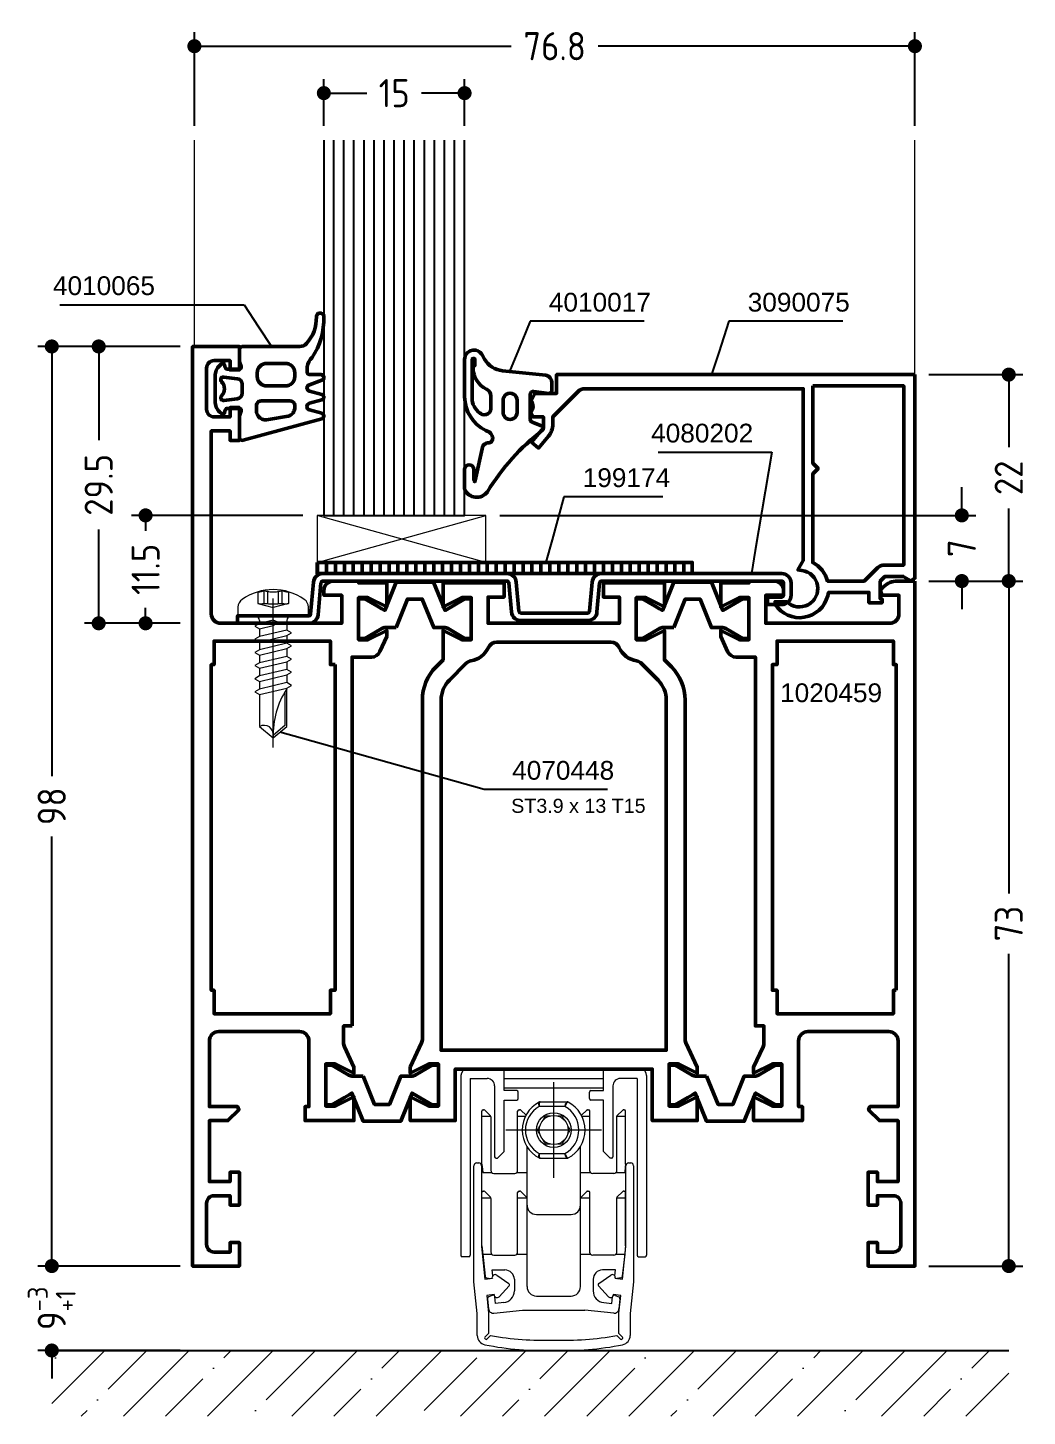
# Model space of a CAD drawing. Header units: millimetres. Extents: x 51 to 158, y 67 to 215.
import ezdxf

# ---------------------------------------------------------------- set-up
doc = ezdxf.new("R2010")
doc.units = ezdxf.units.MM
doc.linetypes.add('CENTER', pattern=[50.8, 31.75, -6.35, 6.35, -6.35])
doc.linetypes.add('HIDDEN', pattern=[9.525, 6.35, -3.175])
for name, color, linetype, lineweight in [('AM_5', 3, 'Continuous', 25), ('AM_C', 50, 'Continuous', 50), ('AM_S', 80, 'Continuous', 50), ('Cent3', 70, 'CENTER', 18), ('CHide4', 10, 'HIDDEN', 13), ('Cont2', 2, 'Continuous', 25), ('Cont3', 70, 'Continuous', 18), ('Cont4', 10, 'Continuous', 13)]:
    doc.layers.add(name, color=color, linetype=linetype, lineweight=lineweight)
doc.styles.add('HBS_DIMTEXTSTYLE', font='isocp.shx')
doc.styles.add('SWISSL', font='swissl.ttf')
doc.dimstyles.new('Konstruktionsschnitt 1-1$0', dxfattribs={"dimscale": 0, "dimtxt": 3, "dimasz": 1.5, "dimexe": 1.5, "dimexo": 1.5, "dimgap": 1.5, "dimtad": 0, "dimdsep": 46, "dimtxsty": 'HBS_DIMTEXTSTYLE', "dimblk": 'PUNKT', "dimcen": 0, "dimclrd": 3, "dimclre": 3, "dimclrt": 2, "dimadec": 1, "dimazin": 2, "dimtfac": 0.7, "dimtofl": 0, "dimtmove": 0, "dimatfit": 3, "dimfxl": 0, "dimtolj": 1, "dimtzin": 0, "dimarcsym": 0})

# ---------------------------------------------------------------- blocks, each defined once
blk = doc.blocks.new('ws4070448')
at = {"layer": 'Cent3', "ltscale": 0.5}
blk.add_lwpolyline([(0, -14.02), (0, 3.79)], dxfattribs=at)
at = {"layer": 'CHide4', "ltscale": 0.3}
for p, q in [((-0.97, 1.33), (-0.97, 2.72)), ((-0.56, 1.33), (-0.56, 2.61)), ((0.56, 1.33), (0.56, 2.61)), ((0.97, 1.33), (0.97, 2.72))]:
    blk.add_line(p, q, dxfattribs=at)
for points in [[(-1.65, 2.56), (-1.65, 1.33)], [(1.65, 2.56), (1.65, 1.33)], [(-1.65, 1.33), (0, 0.89)], [(1.65, 1.33), (0, 0.89)]]:
    blk.add_lwpolyline(points, dxfattribs=at)
for centre, radius, start, end in [((-1.59, 3.84), 1.28, 267.2848, 298.8872), ((0, 5.49), 2.94, 250.6988, 289.3012), ((1.59, 3.84), 1.28, 241.1128, 272.7152), ((-1.31, 2.49), 1.21, 253.6643, 286.3357), ((0, 11.41), 10.13, 264.4948, 275.5052), ((1.31, 2.49), 1.21, 253.6643, 286.3357)]:
    blk.add_arc(centre, radius, start, end, dxfattribs=at)
at = {"layer": 'Cont4'}
blk.add_lwpolyline([(3.32, 1.75, 0.314856), (-3.32, 1.75, 0.244912), (-3.75, 0.93), (-3.75, 0), (3.75, 0), (3.75, 0.93, 0.244912), (3.32, 1.75, 0.138291)], format="xyb", dxfattribs=at)
for points in [[(-1.95, -1.1), (-1.45, -1.39), (0, -1.04), (0.5, -0.67), (0, -0.47), (-1.45, -0.81)], [(-1.95, -2.5), (-1.45, -2.79), (1.45, -2.1), (1.95, -1.81), (1.45, -1.52), (-1.45, -2.21)], [(-1.95, -3.9), (-1.45, -4.19), (1.45, -3.5), (1.95, -3.21), (1.45, -2.92), (-1.45, -3.61)], [(-1.95, -5.3), (-1.45, -5.59), (1.45, -4.9), (1.95, -4.61), (1.45, -4.32), (-1.45, -5.01)], [(-1.95, -6.7), (-1.45, -6.99), (1.45, -6.3), (1.95, -6.01), (1.45, -5.72), (-1.45, -6.41)], [(-1.45, -8.39), (1.45, -7.7), (1.95, -7.41), (1.45, -7.12), (-1.45, -7.81), (-1.95, -8.1)]]:
    blk.add_lwpolyline(points, close=True, dxfattribs=at)
for points in [[(-1.45, -0.5), (-1.45, -0.81)], [(-1.45, -1.39), (-1.45, -2.21)], [(-1.45, -1.39), (-1.45, -2.21)], [(1.45, -0.5), (1.45, -1.52)], [(-1.45, -2.79), (-1.45, -3.61)], [(1.45, -2.1), (1.45, -2.92)], [(-1.45, -4.19), (-1.45, -5.01)], [(1.45, -3.5), (1.45, -4.32)], [(-1.45, -5.59), (-1.45, -6.41)], [(1.45, -4.9), (1.45, -5.72)], [(-1.45, -6.99), (-1.45, -7.81)], [(1.45, -6.3), (1.45, -7.12)], [(-1.45, -8.38), (-1.45, -11.81), (0, -13), (1.45, -11.79), (1.45, -7.7)], [(1.24, -8.17), (1.24, -11.7), (0.03, -12.71)]]:
    blk.add_lwpolyline(points, dxfattribs=at)
for centre, radius, start, end in [((-1.95, -0.5), 0.5, 0, 90), ((1.95, -0.5), 0.5, 90, 180), ((8.74, -12.6), 8.74, 146.5114, 182.6031), ((-0.95, -12.64), 0.965, 350.682, 121.1143)]:
    blk.add_arc(centre, radius, start, end, dxfattribs=at)
blk = doc.blocks.new('PUNKT')
at = {"color": 0, "linetype": 'Continuous'}
blk.add_line((-0.5, 0), (-1, 0), dxfattribs=at)
at = {"color": 0, "linetype": 'Continuous', "const_width": 0.5}
blk.add_lwpolyline([(-0.25, 0, 1), (0.25, 0, 1)], format="xyb", close=True, dxfattribs=at)
blk = doc.blocks.new('*D24')
at = {"layer": 'AM_5', "color": 3, "lineweight": -2, "transparency": 16777216}
for p, q in [((67.29, 180.55), (52.09, 180.55)), ((53.59, 179.05), (53.59, 134.76)), ((53.59, 84.05), (53.59, 128.33)), ((67.29, 82.55), (52.09, 82.55))]:
    blk.add_line(p, q, dxfattribs=at)
at = {"layer": 'AM_5', "color": 3, "lineweight": -2, "transparency": 16777216, "xscale": 1.5, "yscale": 1.5, "zscale": 1.5}
for p, rotation in [((53.59, 180.55), 90), ((53.59, 82.55), 270)]:
    blk.add_blockref('PUNKT', p, dxfattribs=dict(at, rotation=rotation))
at = {"layer": 'AM_5', "color": 2, "transparency": 16777216, "insert": (53.59, 131.55), "char_height": 3, "attachment_point": 5, "rotation": 90, "style": 'HBS_DIMTEXTSTYLE'}
blk.add_mtext('\\A1;98', dxfattribs=at)
blk = doc.blocks.new('*D25')
at = {"layer": 'AM_5', "color": 3, "lineweight": -2, "transparency": 16777216}
for p, q in [((147.09, 155.55), (157.09, 155.55)), ((155.59, 154.05), (155.59, 122.26)), ((155.59, 84.05), (155.59, 115.83)), ((147.09, 82.55), (157.09, 82.55))]:
    blk.add_line(p, q, dxfattribs=at)
at = {"layer": 'AM_5', "color": 3, "lineweight": -2, "transparency": 16777216, "xscale": 1.5, "yscale": 1.5, "zscale": 1.5}
for p, rotation in [((155.59, 155.55), 90), ((155.59, 82.55), 270)]:
    blk.add_blockref('PUNKT', p, dxfattribs=dict(at, rotation=rotation))
at = {"layer": 'AM_5', "color": 2, "transparency": 16777216, "insert": (155.59, 119.05), "char_height": 3, "attachment_point": 5, "rotation": 90, "style": 'HBS_DIMTEXTSTYLE'}
blk.add_mtext('\\A1;73', dxfattribs=at)
blk = doc.blocks.new('*S187')
at = {"layer": 'AM_5', "color": 3}
for p, q in [((118.22, 169.29), (130.35, 169.29)), ((130.35, 169.29), (128.58, 158.81))]:
    blk.add_line(p, q, dxfattribs=at)
at = {"layer": 'AM_5', "color": 3, "linetype": 'Continuous'}
blk.add_line((128.58, 158.81), (128.16, 156.35), dxfattribs=at)
at = {"layer": 'AM_5', "color": 2, "insert": (128.35, 170.29), "char_height": 2, "attachment_point": 9, "style": 'SWISSL'}
blk.add_mtext('4080202', dxfattribs=at)
blk = doc.blocks.new('*U22', base_point=(88.14, 149.04))
for p, q in [((89.21, 149.04), (89.21, 109.04)), ((90.28, 149.04), (90.28, 109.04)), ((91.35, 149.04), (91.35, 109.04)), ((92.42, 149.04), (92.42, 109.04)), ((93.5, 149.04), (93.5, 109.04)), ((94.57, 149.04), (94.57, 109.04)), ((95.64, 149.04), (95.64, 109.04)), ((96.71, 149.04), (96.71, 109.04)), ((97.78, 149.04), (97.78, 109.04)), ((98.85, 149.04), (98.85, 109.04)), ((99.92, 149.04), (99.92, 109.04)), ((101, 149.04), (101, 109.04)), ((102.07, 149.04), (102.07, 109.04))]:
    blk.add_line(p, q)
blk.add_lwpolyline([(88.14, 109.04), (88.14, 149.04), (103.14, 149.04), (103.14, 109.04)])
blk = doc.blocks.new('*D31')
at = {"layer": 'AM_5', "color": 3, "lineweight": -2, "transparency": 16777216}
for p, q in [((82.59, 204.05), (82.59, 209.05)), ((97.59, 204.05), (97.59, 209.05)), ((84.09, 207.55), (87.18, 207.55)), ((96.09, 207.55), (93, 207.55))]:
    blk.add_line(p, q, dxfattribs=at)
at = {"layer": 'AM_5', "color": 3, "lineweight": -2, "transparency": 16777216, "xscale": 1.5, "yscale": 1.5, "zscale": 1.5, "rotation": 180}
blk.add_blockref('PUNKT', (82.59, 207.55), dxfattribs=at)
at = {"layer": 'AM_5', "color": 3, "lineweight": -2, "transparency": 16777216, "xscale": 1.5, "yscale": 1.5, "zscale": 1.5}
blk.add_blockref('PUNKT', (97.59, 207.55), dxfattribs=at)
at = {"layer": 'AM_5', "color": 2, "transparency": 16777216, "insert": (90.09, 207.55), "char_height": 3, "attachment_point": 5, "style": 'HBS_DIMTEXTSTYLE'}
blk.add_mtext('\\A1;15', dxfattribs=at)
blk = doc.blocks.new('*D32')
at = {"layer": 'AM_5', "color": 3, "lineweight": -2, "transparency": 16777216}
for p, q in [((68.79, 204.05), (68.79, 214.05)), ((145.59, 204.05), (145.59, 214.05)), ((70.29, 212.55), (102.54, 212.55)), ((144.09, 212.55), (111.84, 212.55))]:
    blk.add_line(p, q, dxfattribs=at)
at = {"layer": 'AM_5', "color": 3, "lineweight": -2, "transparency": 16777216, "xscale": 1.5, "yscale": 1.5, "zscale": 1.5, "rotation": 180}
blk.add_blockref('PUNKT', (68.79, 212.55), dxfattribs=at)
at = {"layer": 'AM_5', "color": 3, "lineweight": -2, "transparency": 16777216, "xscale": 1.5, "yscale": 1.5, "zscale": 1.5}
blk.add_blockref('PUNKT', (145.59, 212.55), dxfattribs=at)
at = {"layer": 'AM_5', "color": 2, "transparency": 16777216, "insert": (107.19, 212.55), "char_height": 3, "attachment_point": 5, "style": 'HBS_DIMTEXTSTYLE'}
blk.add_mtext('\\A1;76.8', dxfattribs=at)
blk = doc.blocks.new('*D33')
at = {"layer": 'AM_5', "color": 3, "lineweight": -2, "transparency": 16777216}
for p, q in [((150.59, 164.05), (150.59, 165.55)), ((101.36, 162.55), (152.09, 162.55)), ((147.09, 155.55), (152.09, 155.55)), ((150.59, 154.05), (150.59, 152.55))]:
    blk.add_line(p, q, dxfattribs=at)
at = {"layer": 'AM_5', "color": 3, "lineweight": -2, "transparency": 16777216, "xscale": 1.5, "yscale": 1.5, "zscale": 1.5}
for p, rotation in [((150.59, 162.55), 270), ((150.59, 155.55), 90)]:
    blk.add_blockref('PUNKT', p, dxfattribs=dict(at, rotation=rotation))
at = {"layer": 'AM_5', "color": 2, "transparency": 16777216, "insert": (150.59, 159.05), "char_height": 3, "attachment_point": 5, "rotation": 90, "style": 'HBS_DIMTEXTSTYLE'}
blk.add_mtext('\\A1;7', dxfattribs=at)
blk = doc.blocks.new('*D34')
at = {"layer": 'AM_5', "color": 3, "lineweight": -2, "transparency": 16777216}
for p, q in [((147.09, 177.55), (157.09, 177.55)), ((155.59, 176.05), (155.59, 169.82)), ((155.59, 157.05), (155.59, 163.27)), ((147.09, 155.55), (157.09, 155.55))]:
    blk.add_line(p, q, dxfattribs=at)
at = {"layer": 'AM_5', "color": 3, "lineweight": -2, "transparency": 16777216, "xscale": 1.5, "yscale": 1.5, "zscale": 1.5}
for p, rotation in [((155.59, 177.55), 90), ((155.59, 155.55), 270)]:
    blk.add_blockref('PUNKT', p, dxfattribs=dict(at, rotation=rotation))
at = {"layer": 'AM_5', "color": 2, "transparency": 16777216, "insert": (155.59, 166.55), "char_height": 3, "attachment_point": 5, "rotation": 90, "style": 'HBS_DIMTEXTSTYLE'}
blk.add_mtext('\\A1;22', dxfattribs=at)
blk = doc.blocks.new('*S188')
at = {"layer": 'AM_5', "color": 3}
for p, q in [((108.18, 164.54), (106.91, 159.95)), ((118.71, 164.54), (108.18, 164.54))]:
    blk.add_line(p, q, dxfattribs=at)
at = {"layer": 'AM_5', "color": 3, "linetype": 'Continuous'}
blk.add_line((106.91, 159.95), (106.24, 157.55), dxfattribs=at)
at = {"layer": 'AM_5', "color": 2, "insert": (110.18, 165.54), "char_height": 2, "attachment_point": 7, "style": 'SWISSL'}
blk.add_mtext('199174', dxfattribs=at)
blk = doc.blocks.new('*S189')
at = {"layer": 'AM_5', "color": 3}
for p, q in [((104.57, 183.24), (103.32, 180.2)), ((116.72, 183.24), (104.57, 183.24))]:
    blk.add_line(p, q, dxfattribs=at)
at = {"layer": 'AM_5', "color": 3, "linetype": 'Continuous'}
blk.add_line((103.32, 180.2), (102.37, 177.89), dxfattribs=at)
at = {"layer": 'AM_5', "color": 2, "insert": (106.57, 184.24), "char_height": 2, "attachment_point": 7, "style": 'SWISSL'}
blk.add_mtext('4010017', dxfattribs=at)
blk = doc.blocks.new('*S190')
at = {"layer": 'AM_5', "color": 3}
for p, q in [((125.77, 183.24), (124.69, 179.92)), ((137.9, 183.24), (125.77, 183.24))]:
    blk.add_line(p, q, dxfattribs=at)
at = {"layer": 'AM_5', "color": 3, "linetype": 'Continuous'}
blk.add_line((124.69, 179.92), (123.91, 177.55), dxfattribs=at)
at = {"layer": 'AM_5', "color": 2, "insert": (127.77, 184.24), "char_height": 2, "attachment_point": 7, "style": 'SWISSL'}
blk.add_mtext('3090075', dxfattribs=at)
blk = doc.blocks.new('*S191')
at = {"layer": 'AM_5', "color": 3}
for p, q in [((54.46, 185), (74.08, 185)), ((74.08, 185), (75.64, 182.64))]:
    blk.add_line(p, q, dxfattribs=at)
at = {"layer": 'AM_5', "color": 3, "linetype": 'Continuous'}
blk.add_line((75.64, 182.64), (77.01, 180.55), dxfattribs=at)
at = {"layer": 'AM_5', "color": 2, "insert": (64.59, 186), "char_height": 2, "attachment_point": 9, "style": 'SWISSL'}
blk.add_mtext('4010065', dxfattribs=at)
blk = doc.blocks.new('*S192')
at = {"layer": 'AM_5', "color": 3, "linetype": 'Continuous'}
blk.add_line((80.32, 138.78), (77.91, 139.45), dxfattribs=at)
at = {"layer": 'AM_5', "color": 3}
for p, q in [((99.66, 133.35), (80.32, 138.78)), ((112.81, 133.35), (99.66, 133.35))]:
    blk.add_line(p, q, dxfattribs=at)
at = {"layer": 'AM_5', "color": 2, "insert": (102.66, 134.35), "char_height": 2, "attachment_point": 7, "style": 'SWISSL'}
blk.add_mtext('4070448', dxfattribs=at)
blk = doc.blocks.new('*D35')
at = {"layer": 'AM_5', "color": 3, "lineweight": -2, "transparency": 16777216}
for p, q in [((80.36, 162.55), (62.09, 162.55)), ((63.59, 161.05), (63.59, 160.91)), ((63.59, 152.55), (63.59, 152.68)), ((67.29, 151.05), (62.09, 151.05))]:
    blk.add_line(p, q, dxfattribs=at)
at = {"layer": 'AM_5', "color": 3, "lineweight": -2, "transparency": 16777216, "xscale": 1.5, "yscale": 1.5, "zscale": 1.5}
for p, rotation in [((63.59, 162.55), 90), ((63.59, 151.05), 270)]:
    blk.add_blockref('PUNKT', p, dxfattribs=dict(at, rotation=rotation))
at = {"layer": 'AM_5', "color": 2, "transparency": 16777216, "insert": (63.59, 156.8), "char_height": 3, "attachment_point": 5, "rotation": 90, "style": 'HBS_DIMTEXTSTYLE'}
blk.add_mtext('\\A1;11.5', dxfattribs=at)
blk = doc.blocks.new('*D36')
at = {"layer": 'AM_5', "color": 3, "lineweight": -2, "transparency": 16777216}
for p, q in [((67.29, 180.55), (57.09, 180.55)), ((58.59, 179.05), (58.59, 170.55)), ((58.59, 152.55), (58.59, 161.04)), ((67.29, 151.05), (57.09, 151.05))]:
    blk.add_line(p, q, dxfattribs=at)
at = {"layer": 'AM_5', "color": 3, "lineweight": -2, "transparency": 16777216, "xscale": 1.5, "yscale": 1.5, "zscale": 1.5}
for p, rotation in [((58.59, 180.55), 90), ((58.59, 151.05), 270)]:
    blk.add_blockref('PUNKT', p, dxfattribs=dict(at, rotation=rotation))
at = {"layer": 'AM_5', "color": 2, "transparency": 16777216, "insert": (58.59, 165.8), "char_height": 3, "attachment_point": 5, "rotation": 90, "style": 'HBS_DIMTEXTSTYLE'}
blk.add_mtext('\\A1;29.5', dxfattribs=at)
blk = doc.blocks.new('*D41')
at = {"layer": 'AM_5', "color": 3, "lineweight": -2, "transparency": 16777216}
for p, q in [((53.59, 84.05), (53.59, 85.55)), ((67.29, 82.55), (52.09, 82.55)), ((67.29, 73.55), (52.09, 73.55)), ((53.59, 72.05), (53.59, 70.55))]:
    blk.add_line(p, q, dxfattribs=at)
at = {"layer": 'AM_5', "color": 3, "lineweight": -2, "transparency": 16777216, "xscale": 1.5, "yscale": 1.5, "zscale": 1.5}
for p, rotation in [((53.59, 82.55), 270), ((53.59, 73.55), 90)]:
    blk.add_blockref('PUNKT', p, dxfattribs=dict(at, rotation=rotation))
at = {"layer": 'AM_5', "color": 2, "transparency": 16777216, "insert": (53.59, 78.05), "char_height": 3, "attachment_point": 5, "rotation": 90, "style": 'HBS_DIMTEXTSTYLE'}
blk.add_mtext('\\A1;9{}{\\H0.71x;\\C2;\\S-3^ +1;}', dxfattribs=at)
blk = doc.blocks.new('ZAHL links')
at = {"layer": 'AM_5', "color": 2, "style": 'SWISSL'}
blk.add_attdef('XXX', (1.85, -2.5), '', height=1.5, dxfattribs=at)
blk = doc.blocks.new('sedi abgesenkt')
at = {"layer": 'Cont4'}
for p, q in [((-8.5, -19.64), (-8.5, -7.25)), ((-8.2, -6.95), (-8, -6.95)), ((-7.7, -7.25), (-7.7, -15.85)), ((7.7, -15.85), (7.7, -7.25)), ((8, -6.95), (8.2, -6.95)), ((8.5, -7.25), (8.5, -19.64)), ((-7.66, -15.79), (-7.66, -10.12)), ((-7.51, -9.97), (-7.46, -9.97)), ((-6.74, -10.62), (-7.36, -10.01)), ((-3.85, -16.47), (-3.85, -10.12)), ((-3.7, -9.97), (-3.61, -9.97)), ((-2.85, -10.67), (-3.51, -10.01)), ((2.85, -10.67), (3.51, -10.01)), ((3.61, -9.97), (3.7, -9.97)), ((3.85, -16.47), (3.85, -10.12)), ((6.74, -10.62), (7.36, -10.01)), ((7.46, -9.97), (7.51, -9.97)), ((7.66, -15.79), (7.66, -10.12)), ((-7.66, -10.67), (-6.71, -10.67)), ((-6.7, -10.73), (-6.7, -16.47)), ((-3.85, -10.67), (-2.85, -10.67)), ((-2.85, -20.14), (-2.85, -10.67)), ((2.85, -20.14), (2.85, -10.67)), ((2.85, -10.67), (3.85, -10.67)), ((6.7, -10.73), (6.7, -16.47)), ((6.71, -10.67), (7.66, -10.67)), ((-7.7, -15.85), (-7.33, -19.33)), ((7.33, -19.33), (7.7, -15.85)), ((-7.56, -16.67), (-6.62, -16.67)), ((-7.56, -16.67), (-7.31, -19.03)), ((-6.4, -16.77), (-4.15, -16.77)), ((-3.93, -16.66), (-3.9, -16.62)), ((-3.93, -16.67), (-2.85, -16.67)), ((2.85, -16.67), (3.93, -16.67)), ((6.4, -16.77), (4.15, -16.77)), ((6.62, -16.67), (7.56, -16.67)), ((7.56, -16.67), (7.31, -19.03)), ((-7.15, -19.21), (-6.74, -19.27)), ((-6.58, -18.36), (-5.2, -18.36)), ((-6.51, -19), (-6.58, -18.36)), ((-6.08, -18.91), (-4.79, -19.82)), ((4.79, -19.82), (6.08, -18.91)), ((6.58, -18.36), (5.2, -18.36)), ((6.51, -19), (6.58, -18.36)), ((7.15, -19.21), (6.74, -19.27)), ((-8.15, -23.01), (-8.5, -19.64)), ((-7.33, -19.33), (-6.54, -19.25)), ((-4.76, -20.04), (-5.82, -21.21)), ((-4.2, -19.36), (-4.2, -20.59)), ((4.2, -19.36), (4.2, -20.59)), ((5.82, -21.21), (4.76, -20.04)), ((6.54, -19.25), (7.33, -19.33)), ((8.5, -19.64), (8.15, -23.01)), ((-6.35, -20.98), (-7.14, -21.07)), ((-7.14, -21.07), (-6.95, -22.95)), ((-7.06, -21.43), (-6.95, -22.52)), ((-6.55, -21.07), (-6.93, -21.22)), ((-6.2, -21.94), (-6.28, -21.24)), ((-5.33, -21.84), (-6.2, -21.94)), ((-1.85, -21.14), (1.85, -21.14)), ((5.33, -21.84), (6.2, -21.94)), ((6.2, -21.94), (6.28, -21.24)), ((7.14, -21.07), (6.35, -20.98)), ((6.55, -21.07), (6.93, -21.22)), ((6.95, -22.95), (7.14, -21.07)), ((7.06, -21.43), (6.95, -22.52)), ((-8.15, -25.35), (-8.15, -23.01)), ((-6.95, -22.95), (-6.95, -25.13)), ((-6.4, -22.96), (-3.33, -22.64)), ((-3.33, -22.64), (3.33, -22.64)), ((6.4, -22.96), (3.33, -22.64)), ((6.95, -25.13), (6.95, -22.95)), ((8.15, -23.01), (8.15, -25.35)), ((-6.95, -25.13), (-7.34, -25.52)), ((7.34, -25.52), (6.95, -25.13)), ((-7.12, -25.73), (-6.73, -25.35)), ((6.73, -25.35), (7.12, -25.73))]:
    blk.add_line(p, q, dxfattribs=at)
at = {"layer": 'Cont4', "flags": 128}
for points in [[(-7.66, -15.79), (-7.62, -16.1), (-7.6, -16.34), (-7.58, -16.52), (-7.57, -16.63), (-7.56, -16.67)], [(7.66, -15.79), (7.62, -16.1), (7.6, -16.34), (7.58, -16.52), (7.57, -16.63), (7.56, -16.67)], [(-6.28, -21.24), (-6.29, -21.2), (-6.29, -21.2)], [(6.28, -21.24), (6.29, -21.2), (6.29, -21.2)]]:
    blk.add_lwpolyline(points, dxfattribs=at)
at = {"layer": 'Cont4'}
for centre, radius, start, end in [((-8.2, -7.25), 0.3, 90, 180), ((-8, -7.25), 0.3, 360, 90), ((8, -7.25), 0.3, 90, 180), ((8.2, -7.25), 0.3, 0, 90), ((-7.51, -10.12), 0.15, 90, 180), ((-7.46, -10.12), 0.15, 45, 90), ((-3.7, -10.12), 0.15, 90, 180), ((-3.61, -10.12), 0.15, 45, 90), ((3.61, -10.12), 0.15, 90, 135), ((3.7, -10.12), 0.15, 0, 90), ((7.46, -10.12), 0.15, 90, 135), ((7.51, -10.12), 0.15, 0, 90), ((-6.85, -10.73), 0.15, 24.4698, 45), ((6.85, -10.73), 0.15, 135, 155.5302), ((-6.4, -16.47), 0.3, 221.8103, 270), ((-4.15, -16.47), 0.3, 270, 318.1897), ((4.15, -16.47), 0.3, 221.8103, 270), ((6.4, -16.47), 0.3, 270, 318.1897), ((-7.12, -19.01), 0.2, 186, 261), ((-6.71, -19.07), 0.2, 290.6189, 320.3646), ((-6.25, -19.16), 0.305, 55.2981, 197.9028), ((-5.2, -19.36), 1, 0, 90), ((5.2, -19.36), 1, 90, 180), ((6.25, -19.16), 0.305, 342.0972, 124.7019), ((6.71, -19.07), 0.2, 219.6354, 249.3811), ((7.12, -19.01), 0.2, 279, 354), ((-5.46, -20.59), 1.26, 276, 0), ((-4.87, -19.94), 0.15, 317.8671, 54.6634), ((-1.85, -20.14), 1, 180, 270), ((1.85, -20.14), 1, 270, 0), ((5.46, -20.59), 1.26, 180, 264), ((4.87, -19.94), 0.15, 125.3366, 222.1329), ((-6.86, -21.41), 0.2, 111, 186), ((-6.48, -21.26), 0.2, 41.9711, 111), ((-6.05, -21.01), 0.305, 174.6277, 317.2324), ((6.05, -21.01), 0.305, 222.7676, 5.3723), ((6.48, -21.26), 0.2, 69, 138.0289), ((6.86, -21.41), 0.2, 354, 69), ((-6.45, -22.47), 0.5, 186, 276), ((6.45, -22.47), 0.5, 264, 354), ((-7.15, -25.35), 1, 180, 258.8693), ((-7.27, -25.59), 0.1, 135, 217.3059), ((-6.95, -25.35), 0.5, 217.3059, 232.6941), ((-0.91, 6.35), 33.31, 258.8693, 271.5646), ((-7.19, -25.66), 0.1, 232.6941, 315), ((-0.91, 7.45), 33.31, 259.9371, 271.5646), ((0.91, 7.45), 33.31, 268.4354, 280.0629), ((0.91, 6.35), 33.31, 268.4354, 281.1307), ((7.19, -25.66), 0.1, 225, 307.3059), ((6.95, -25.35), 0.5, 307.3059, 322.6941), ((7.15, -25.35), 1, 281.1307, 0), ((7.27, -25.59), 0.1, 322.6941, 45)]:
    blk.add_arc(centre, radius, start, end, dxfattribs=at)
for points, knots in [([(-6.7, -10.73), (-6.7, -10.71), (-6.7, -10.69), (-6.71, -10.67), (-6.71, -10.67)], [0, 0, 0, 0, 0.788995, 1, 1, 1, 1]), ([(6.71, -10.67), (6.71, -10.68), (6.7, -10.7), (6.7, -10.72), (6.7, -10.73)], [0, 0, 0, 0, 0.788995, 1, 1, 1, 1]), ([(-6.7, -16.47), (-6.69, -16.51), (-6.68, -16.59), (-6.63, -16.65), (-6.63, -16.66), (-6.62, -16.67)], [0, 0, 0, 0, 0.386708, 0.692272, 1, 1, 1, 1]), ([(-3.93, -16.67), (-3.92, -16.66), (-3.91, -16.65), (-3.86, -16.58), (-3.85, -16.5), (-3.85, -16.47)], [0, 0, 0, 0, 0.386614, 0.692275, 1, 1, 1, 1]), ([(3.93, -16.67), (3.92, -16.66), (3.91, -16.65), (3.86, -16.58), (3.85, -16.5), (3.85, -16.47)], [0, 0, 0, 0, 0.386614, 0.692275, 1, 1, 1, 1]), ([(6.7, -16.47), (6.69, -16.51), (6.68, -16.59), (6.63, -16.65), (6.63, -16.66), (6.62, -16.67)], [0, 0, 0, 0, 0.386708, 0.692272, 1, 1, 1, 1])]:
    blk.add_open_spline(points, degree=3, knots=knots, dxfattribs=at)
blk = doc.blocks.new('adichtung')
at = {"layer": 'Cont4'}
for p, q in [((-9.2, -8.7), (-5.3, -8.7)), ((-5.3, -11), (-5.3, -8.7)), ((5.3, -8.7), (9.2, -8.7)), ((5.3, -11), (5.3, -8.7)), ((-9.9, -9.4), (-9.9, -28.55)), ((-8.9, -9.7), (-7.1, -9.7)), ((-8.9, -9.7), (-8.9, -28.55)), ((-5.3, -9.7), (5.3, -9.7)), ((0, -20.3), (0, -10.1)), ((8.9, -9.7), (7.1, -9.7)), ((8.9, -9.7), (8.9, -28.55)), ((9.9, -9.4), (9.9, -28.55)), ((-6.3, -10.5), (-6.3, -18.05)), ((-5.3, -10.7), (5.3, -10.7)), ((-3.95, -11), (-5.3, -11)), ((-3.8, -11.85), (-3.8, -11.15)), ((3.8, -11.85), (3.8, -11.15)), ((3.95, -11), (5.3, -11)), ((6.3, -10.5), (6.3, -18.05)), ((-7.66, -18.85), (-7.66, -13.18)), ((-7.51, -13.03), (-7.46, -13.03)), ((-6.74, -13.68), (-7.36, -13.07)), ((-5.3, -12), (-3.95, -12)), ((-5.3, -17.5), (-5.3, -12)), ((-3.85, -19.53), (-3.85, -13.18)), ((-3.7, -13.03), (-3.61, -13.03)), ((-2.95, -13.62), (-3.51, -13.07)), ((-1.54, -12.23), (-1.53, -12.22)), ((1.2, -12.7), (-1.54, -12.7)), ((-1.44, -12.2), (-1.46, -12.21)), ((-1.44, -12.2), (1.44, -12.2)), ((1.53, -12.22), (1.52, -12.22)), ((2.95, -13.62), (3.51, -13.07)), ((3.61, -13.03), (3.7, -13.03)), ((3.85, -19.53), (3.85, -13.18)), ((5.3, -12), (3.95, -12)), ((5.3, -17.5), (5.3, -12)), ((6.74, -13.68), (7.36, -13.07)), ((7.46, -13.03), (7.51, -13.03)), ((7.66, -18.85), (7.66, -13.18)), ((-7.66, -13.73), (-6.71, -13.73)), ((-6.7, -13.79), (-6.7, -19.53)), ((-3.85, -13.73), (-3.01, -13.73)), ((3.01, -13.73), (3.85, -13.73)), ((6.7, -13.79), (6.7, -19.53)), ((6.71, -13.73), (7.66, -13.73)), ((5.1, -15.2), (-5.1, -15.2)), ((-6, -18.2), (-5.3, -17.5)), ((-2.85, -23.2), (-2.85, -16.96)), ((-1.54, -17.7), (1.2, -17.7)), ((2.85, -23.2), (2.85, -16.96)), ((5.3, -17.5), (6, -18.2)), ((-7.66, -18.85), (-7.63, -19.11)), ((-7.63, -19.11), (-7.6, -19.33)), ((-6.15, -18.2), (-6, -18.2)), ((-1.53, -18.18), (-1.54, -18.17)), ((-1.46, -18.19), (-1.44, -18.2)), ((-1.44, -18.2), (1.44, -18.2)), ((1.52, -18.18), (1.53, -18.18)), ((6.15, -18.2), (6, -18.2)), ((7.63, -19.11), (7.6, -19.33)), ((7.66, -18.85), (7.63, -19.11)), ((-7.6, -19.33), (-7.59, -19.5)), ((-7.59, -19.5), (-7.57, -19.63)), ((-7.57, -19.63), (-7.57, -19.7)), ((-7.57, -19.7), (-7.56, -19.73)), ((-7.56, -19.73), (-6.62, -19.73)), ((-6.4, -19.83), (-4.15, -19.83)), ((-3.93, -19.73), (-2.85, -19.73)), ((2.85, -19.73), (3.93, -19.73)), ((6.4, -19.83), (4.15, -19.83)), ((6.62, -19.73), (7.56, -19.73)), ((7.59, -19.5), (7.57, -19.63)), ((7.57, -19.63), (7.57, -19.7)), ((7.6, -19.33), (7.59, -19.5)), ((-1.85, -24.2), (1.85, -24.2)), ((-9.05, -28.7), (-9.75, -28.7)), ((9.05, -28.7), (9.75, -28.7))]:
    blk.add_line(p, q, dxfattribs=at)
for radius in [1.85, 1.55]:
    blk.add_circle((0, -15.2), radius, dxfattribs=at)
for centre, radius, start, end in [((-9.2, -9.4), 0.7, 90, 180), ((9.2, -9.4), 0.7, 0, 90), ((-7.1, -10.5), 0.8, 0, 90), ((7.1, -10.5), 0.8, 90, 180), ((-3.95, -11.15), 0.15, 0, 90), ((3.95, -11.15), 0.15, 90, 180), ((-7.51, -13.18), 0.15, 90, 180), ((-7.46, -13.18), 0.15, 45, 90), ((-3.95, -11.85), 0.15, 270, 0), ((-3.7, -13.18), 0.15, 90, 180), ((-3.61, -13.18), 0.15, 45, 90), ((0, -15.2), 3.35, 117.4143, 242.5857), ((-0.17, -15.2), 2.85, 118.6944, 241.3056), ((-1.46, -12.38), 0.179, 90.2442, 117.3459), ((-1.44, -12.4), 0.2, 90, 117.266), ((-0.17, -15.2), 2.85, 298.6944, 61.3056), ((1.43, -12.38), 0.179, 62.4967, 89.9285), ((1.44, -12.4), 0.2, 62.734, 90), ((0, -15.2), 3.35, 297.266, 62.734), ((3.61, -13.18), 0.15, 90, 135), ((3.7, -13.18), 0.15, 0, 90), ((3.95, -11.85), 0.15, 180, 270), ((7.46, -13.18), 0.15, 90, 135), ((7.51, -13.18), 0.15, 0, 90), ((-6.85, -13.79), 0.15, 24.4698, 45), ((6.85, -13.79), 0.15, 135, 155.5302), ((-6.15, -18.05), 0.15, 180, 270), ((-1.46, -18.02), 0.179, 242.6543, 269.7561), ((-1.44, -18), 0.2, 242.734, 270), ((1.43, -18.02), 0.179, 270.0711, 297.5034), ((1.44, -18), 0.2, 270, 297.266), ((6.15, -18.05), 0.15, 270, 0), ((-6.4, -19.53), 0.3, 221.8103, 270), ((-4.15, -19.53), 0.3, 270, 318.1897), ((4.15, -19.53), 0.3, 221.8103, 270), ((6.4, -19.53), 0.3, 270, 318.1897), ((-1.85, -23.2), 1, 180, 270), ((1.85, -23.2), 1, 270, 0), ((-9.75, -28.55), 0.15, 180, 270), ((-9.05, -28.55), 0.15, 270, 0), ((9.05, -28.55), 0.15, 180, 270), ((9.75, -28.55), 0.15, 270, 0)]:
    blk.add_arc(centre, radius, start, end, dxfattribs=at)
for points, knots in [([(-1.54, -12.7), (-1.54, -12.7), (-1.54, -12.69), (-1.56, -12.62), (-1.59, -12.5), (-1.6, -12.37), (-1.59, -12.27), (-1.56, -12.24), (-1.54, -12.23)], [0, 0, 0, 0, 0.009404, 0.057773, 0.297873, 0.533001, 0.765923, 1, 1, 1, 1]), ([(-1.46, -12.21), (-1.48, -12.22), (-1.51, -12.25), (-1.54, -12.35), (-1.56, -12.49), (-1.55, -12.61), (-1.54, -12.68), (-1.54, -12.7), (-1.54, -12.7)], [0, 0, 0, 0, 0.234121, 0.467031, 0.702114, 0.942214, 0.990592, 1, 1, 1, 1]), ([(1.2, -12.7), (1.2, -12.7), (1.2, -12.66), (1.22, -12.56), (1.26, -12.42), (1.32, -12.3), (1.38, -12.22), (1.42, -12.21), (1.43, -12.2)], [0, 0, 0, 0, 0.008464, 0.1585583, 0.3722803, 0.5820211, 0.7906147, 1, 1, 1, 1]), ([(1.52, -12.22), (1.5, -12.23), (1.46, -12.24), (1.38, -12.32), (1.31, -12.43), (1.24, -12.57), (1.21, -12.66), (1.2, -12.7), (1.2, -12.7)], [0, 0, 0, 0, 0.209334, 0.417925, 0.627704, 0.841458, 0.991539, 1, 1, 1, 1]), ([(-6.7, -13.79), (-6.7, -13.77), (-6.7, -13.75), (-6.71, -13.73), (-6.71, -13.73)], [0, 0, 0, 0, 0.788995, 1, 1, 1, 1]), ([(-1.73, -15.2), (-1.66, -15.08), (-1.58, -14.94), (-1.5, -14.8), (-1.49, -14.79)], [0, 0, 0, 0, 0.927739, 1, 1, 1, 1]), ([(-1.1, -14.11), (-1.06, -14.04), (-0.98, -13.9), (-0.91, -13.77), (-0.87, -13.7)], [0, 0, 0, 0, 0.480169, 1, 1, 1, 1]), ([(-0.87, -13.7), (-0.85, -13.7), (-0.69, -13.7), (-0.53, -13.7), (-0.39, -13.7)], [0, 0, 0, 0, 0.1367, 1, 1, 1, 1]), ([(0.39, -13.7), (0.39, -13.7), (0.56, -13.7), (0.71, -13.7), (0.87, -13.7)], [0, 0, 0, 0, 0.018837, 1, 1, 1, 1]), ([(0.87, -13.7), (0.94, -13.82), (1.02, -13.96), (1.1, -14.1), (1.1, -14.11)], [0, 0, 0, 0, 0.927739, 1, 1, 1, 1]), ([(1.49, -14.79), (1.53, -14.86), (1.62, -15), (1.69, -15.13), (1.73, -15.2)], [0, 0, 0, 0, 0.480169, 1, 1, 1, 1]), ([(6.71, -13.73), (6.71, -13.74), (6.7, -13.76), (6.7, -13.78), (6.7, -13.79)], [0, 0, 0, 0, 0.788995, 1, 1, 1, 1]), ([(-1.49, -15.61), (-1.53, -15.54), (-1.62, -15.4), (-1.69, -15.27), (-1.73, -15.2)], [0, 0, 0, 0, 0.480169, 1, 1, 1, 1]), ([(1.73, -15.2), (1.66, -15.32), (1.58, -15.46), (1.5, -15.6), (1.49, -15.61)], [0, 0, 0, 0, 0.927739, 1, 1, 1, 1]), ([(-1.54, -18.17), (-1.56, -18.16), (-1.59, -18.13), (-1.6, -18.03), (-1.59, -17.9), (-1.56, -17.78), (-1.54, -17.72), (-1.54, -17.7), (-1.54, -17.7)], [0, 0, 0, 0, 0.234077, 0.467, 0.702127, 0.942227, 0.990596, 1, 1, 1, 1]), ([(-1.54, -17.7), (-1.54, -17.7), (-1.54, -17.72), (-1.55, -17.79), (-1.56, -17.91), (-1.54, -18.05), (-1.51, -18.15), (-1.48, -18.18), (-1.46, -18.19)], [0, 0, 0, 0, 0.009408, 0.057786, 0.297887, 0.532969, 0.765879, 1, 1, 1, 1]), ([(-0.87, -16.7), (-0.94, -16.58), (-1.02, -16.44), (-1.1, -16.3), (-1.1, -16.29)], [0, 0, 0, 0, 0.927739, 1, 1, 1, 1]), ([(-0.39, -16.7), (-0.39, -16.7), (-0.56, -16.7), (-0.71, -16.7), (-0.87, -16.7)], [0, 0, 0, 0, 0.018837, 1, 1, 1, 1]), ([(0.87, -16.7), (0.85, -16.7), (0.69, -16.7), (0.53, -16.7), (0.39, -16.7)], [0, 0, 0, 0, 0.1367, 1, 1, 1, 1]), ([(1.1, -16.29), (1.06, -16.36), (0.98, -16.5), (0.91, -16.63), (0.87, -16.7)], [0, 0, 0, 0, 0.480169, 1, 1, 1, 1]), ([(1.2, -17.7), (1.2, -17.7), (1.21, -17.74), (1.24, -17.83), (1.31, -17.97), (1.38, -18.08), (1.46, -18.16), (1.5, -18.17), (1.52, -18.18)], [0, 0, 0, 0, 0.0084611, 0.1585417, 0.3722961, 0.5820753, 0.7906658, 1, 1, 1, 1]), ([(1.43, -18.2), (1.42, -18.19), (1.38, -18.18), (1.32, -18.1), (1.26, -17.98), (1.22, -17.84), (1.2, -17.74), (1.2, -17.7), (1.2, -17.7)], [0, 0, 0, 0, 0.2093853, 0.4179789, 0.6277198, 0.8414417, 0.9915358, 1, 1, 1, 1]), ([(-6.7, -19.53), (-6.69, -19.57), (-6.68, -19.65), (-6.63, -19.71), (-6.63, -19.72), (-6.62, -19.73)], [0, 0, 0, 0, 0.386707, 0.692271, 1, 1, 1, 1]), ([(-3.93, -19.73), (-3.92, -19.72), (-3.91, -19.71), (-3.86, -19.64), (-3.85, -19.56), (-3.85, -19.53)], [0, 0, 0, 0, 0.386615, 0.692276, 1, 1, 1, 1]), ([(3.93, -19.73), (3.92, -19.72), (3.91, -19.71), (3.86, -19.64), (3.85, -19.56), (3.85, -19.53)], [0, 0, 0, 0, 0.386615, 0.692276, 1, 1, 1, 1]), ([(6.7, -19.53), (6.69, -19.57), (6.68, -19.65), (6.63, -19.71), (6.63, -19.72), (6.62, -19.73)], [0, 0, 0, 0, 0.3867068, 0.6922709, 1, 1, 1, 1])]:
    blk.add_open_spline(points, degree=3, knots=knots, dxfattribs=at)
at = {"layer": 'Cont3'}
blk.add_blockref('sedi abgesenkt', (0, -11.75), dxfattribs=at)
blk = doc.blocks.new('WI3090075')
for points in [[(0, 22), (0, 0.3), (-0.45, 0.04), (-1.25, 0.5), (-3.2, 0.5), (-3.7, 0), (-3.7, -1.9), (-3.5, -1.9), (-3.5, -2.3), (-4.9, -2.3), (-4.9, -1.2), (-9.2, -1.2), (-9.3, -1.57, -0.652679), (-14.9, -2.49), (-14.9, -2.2), (-13.66, -2.2, 1.382111), (-12.04, 1.13), (-12.48, 1.19), (-11.9, 2.2), (-11.9, 20.5), (-35.19, 20.5, 0.198912), (-35.89, 20.21), (-38.6, 17.5), (-38.6, 16.71, -0.176327), (-39.07, 15.43), (-40.12, 14.18), (-40.88, 14.82), (-39.6, 16.35), (-39.6, 17.5), (-40.7, 17.5), (-40.93, 17.99, 0.339409), (-40.9, 19.21), (-40.5, 20), (-38.2, 20), (-38.2, 22), (0, 22)], [(-10.9, 20.8), (-10.9, 12.58), (-10.32, 12), (-10.9, 11.42), (-10.9, 1.97, -0.213458), (-9.31, 0), (-5.4, 0), (-3.99, 1.41, -0.198912), (-3.28, 1.7), (-1.2, 1.7), (-1.2, 20.8), (-10.9, 20.8)]]:
    blk.add_lwpolyline(points, format="xyb", close=True)
blk = doc.blocks.new('WI1020459')
for points in [[(17, 25.6), (16.1, 25.6), (16.1, 23.78, 0.109518), (16.19, 23.36), (17.2, 21.2), (17.2, 20.55), (15.2, 21.55), (14.2, 21.55), (14.2, 17.05), (15.2, 17.05), (17.2, 18.05), (17.2, 15.5), (12, 15.5), (12, 17), (12.4, 17), (12.4, 24, 0.414214), (11.4, 25), (2.8, 25, 0.414214), (1.8, 24), (1.8, 17), (4.8, 17), (4.94, 16.66), (3.78, 15.5), (1.8, 15.5), (1.8, 9), (4, 9), (4, 10), (5, 10), (5, 6.5), (4, 6.5), (4, 7.5), (2.3, 7.5, 0.414214), (1.5, 6.7), (1.5, 2.3, 0.414214), (2.3, 1.5), (4, 1.5), (4, 2.5), (5, 2.5), (5, 0), (0, 0), (0, 98), (5, 98), (5, 95.5), (4, 95.5), (4, 96.5), (2.3, 96.5, 0.414214), (1.5, 95.7), (1.5, 91.3, 0.414214), (2.3, 90.5), (4, 90.5), (4, 91.5), (5, 91.5), (5, 88), (4, 88), (4, 89), (2, 89), (2, 69.5, 0.414214), (3, 68.5), (15.9, 68.5), (15.9, 71.5), (14, 71.5), (14, 72, -0.414214), (15, 73), (17.7, 73), (17.7, 72.8), (20.7, 72.8), (20.7, 70.25), (18.7, 71.25), (17.7, 71.25), (17.7, 66.75), (18.7, 66.75), (20.7, 67.75), (20.7, 67.1), (19.97, 65.49, -0.294108), (19.06, 64.9), (17, 64.9)], [(21.69, 68.05), (20.57, 68.05, 0.131652), (20.17, 67.94), (18.36, 66.9), (17.7, 66.9), (17.7, 71.1), (18.36, 71.1), (19.7, 70.33), (20.19, 70.04), (20.49, 69.87), (21.7, 72.88), (25.7, 72.88), (26.91, 69.87), (29.04, 71.1), (29.7, 71.1), (29.7, 66.9), (29.04, 66.9), (27.23, 67.94, 0.131652), (26.83, 68.05), (25.71, 68.05), (24.49, 71.08), (22.91, 71.08)], [(23.2, 21.2), (23.2, 20.55), (25.2, 21.55), (26.2, 21.55), (26.2, 17.05), (25.2, 17.05), (23.2, 18.05), (23.2, 15.5), (28, 15.5), (28, 21), (49, 21), (49, 15.5), (53.8, 15.5), (53.8, 18.05), (51.8, 17.05), (50.8, 17.05), (50.8, 21.55), (51.8, 21.55), (53.8, 20.55), (53.8, 21.2), (52.59, 23.79, -0.109518), (52.5, 24.21), (52.5, 60.33, 0.198912), (51.04, 63.86), (50.3, 64.6), (50.3, 67.75), (48.3, 66.75), (47.3, 66.75), (47.3, 71.25), (48.3, 71.25), (50.3, 70.25), (50.3, 72.8), (43.8, 72.8), (43.8, 71.3), (45.5, 71.3), (45.5, 68.5), (31.5, 68.5), (31.5, 71.3), (33.2, 71.3), (33.2, 72.8), (26.7, 72.8), (26.7, 70.25), (28.7, 71.25), (29.7, 71.25), (29.7, 66.75), (28.7, 66.75), (26.7, 67.75), (26.7, 64.6), (25.96, 63.86, 0.198912), (24.5, 60.33), (24.5, 24.21, -0.109518), (24.41, 23.79), (23.2, 21.2)], [(51.29, 68.05), (50.17, 68.05, 0.131652), (49.77, 67.94), (47.96, 66.9), (47.3, 66.9), (47.3, 71.1), (47.96, 71.1), (49.3, 70.33), (49.79, 70.04), (50.09, 69.87), (51.3, 72.88), (55.3, 72.88), (56.51, 69.87), (58.64, 71.1), (59.3, 71.1), (59.3, 66.9), (58.64, 66.9), (56.83, 67.94, 0.131652), (56.43, 68.05), (55.31, 68.05), (54.09, 71.08), (52.52, 71.08)], [(77, 73), (75.11, 73, 0.198912), (73.69, 72.41), (73.29, 72.01), (73.5, 71.5), (75.3, 71.5), (75.3, 69.5, -0.414214), (74.3, 68.5), (61.1, 68.5), (61.1, 71.5), (63, 71.5), (63, 72, 0.414214), (62, 73), (59.3, 73), (59.3, 72.8), (56.3, 72.8), (56.3, 70.25), (58.3, 71.25), (59.3, 71.25), (59.3, 66.75), (58.3, 66.75), (56.3, 67.75), (56.3, 67.1), (57.03, 65.49, 0.294108), (57.94, 64.9), (60, 64.9), (60, 25.6), (60.9, 25.6), (60.9, 23.78, -0.109518), (60.81, 23.36), (59.8, 21.2), (59.8, 20.55), (61.8, 21.55), (62.8, 21.55), (62.8, 17.05), (61.8, 17.05), (59.8, 18.05), (59.8, 15.5), (65, 15.5), (65, 17), (64.6, 17), (64.6, 24, -0.414214), (65.6, 25), (74.2, 25, -0.414214), (75.2, 24), (75.2, 17), (72.2, 17), (72.06, 16.66), (73.22, 15.5), (75.2, 15.5), (75.2, 9), (73, 9), (73, 10), (72, 10), (72, 6.5), (73, 6.5), (73, 7.5), (74.7, 7.5, -0.414214), (75.5, 6.7), (75.5, 2.3, -0.414214), (74.7, 1.5), (73, 1.5), (73, 2.5), (72, 2.5), (72, 0), (77, 0)], [(26.5, 60.33, -0.198912), (27.38, 62.45), (29.14, 64.21, -0.154989), (29.67, 64.49, 0.248244), (31.53, 65.91, -0.293963), (32.44, 66.5), (44.57, 66.5, -0.293963), (45.48, 65.91, 0.248244), (47.33, 64.49, -0.154989), (47.86, 64.21), (49.62, 62.45, -0.198912), (50.5, 60.33), (50.5, 23), (26.5, 23), (26.5, 60.33)], [(18.19, 20.25), (17.07, 20.25, -0.131652), (16.67, 20.36), (14.86, 21.4), (14.2, 21.4), (14.2, 17.2), (14.86, 17.2), (16.2, 17.97), (16.69, 18.26), (16.99, 18.43), (18.2, 15.43), (22.2, 15.43), (23.41, 18.43), (25.54, 17.2), (26.2, 17.2), (26.2, 21.4), (25.54, 21.4), (23.73, 20.36, -0.131652), (23.33, 20.25), (22.21, 20.25), (20.99, 17.23), (19.41, 17.23)], [(54.79, 20.25), (53.67, 20.25, -0.131652), (53.27, 20.36), (51.46, 21.4), (50.8, 21.4), (50.8, 17.2), (51.46, 17.2), (52.8, 17.97), (53.29, 18.26), (53.59, 18.43), (54.8, 15.43), (58.8, 15.43), (60.01, 18.43), (62.14, 17.2), (62.8, 17.2), (62.8, 21.4), (62.14, 21.4), (60.33, 20.36, -0.131652), (59.93, 20.25), (58.81, 20.25), (57.59, 17.23), (56.02, 17.23)]]:
    blk.add_lwpolyline(points, format="xyb", close=True)
for points in [[(15.2, 64.1), (14.7, 64.1), (14.7, 66.6), (2.3, 66.6), (2.3, 64.1), (2, 64.1), (2, 29.4), (2.3, 29.4), (2.3, 26.9), (14.7, 26.9), (14.7, 29.4), (15.2, 29.4)], [(75, 29.4), (74.7, 29.4), (74.7, 26.9), (62.3, 26.9), (62.3, 29.4), (61.8, 29.4), (61.8, 64.1), (62.3, 64.1), (62.3, 66.6), (74.7, 66.6), (74.7, 64.1), (75, 64.1)]]:
    blk.add_lwpolyline(points, close=True)
blk = doc.blocks.new('WI199174')
h = blk.add_hatch()
h.set_pattern_fill('LINE', color=256, scale=0.3, angle=90)
h.paths.add_polyline_path([(0, 1.2), (0, 0), (40, 0), (40, 1.2)])
blk.add_lwpolyline([(0, 1.2), (0, 0), (40, 0), (40, 1.2)], close=True)
blk = doc.blocks.new('WI4010017')
for points in [[(-3.46, 2.42, -0.240056), (-5.37, 3.66), (-5.63, 4.12, 0.767327), (-7.5, 3.62), (-7.5, -0.35, 0.286745), (-5.25, -3.94), (-4.85, -4.14, -0.149451), (-4.72, -4.26), (-4.57, -4.53, -0.57735), (-5, -5.28), (-5.12, -5.28), (-5.16, -5.31, 0.158399), (-5.55, -5.6), (-6.36, -9.28, -0.113567), (-6.42, -9.4, -0.190093), (-6.5, -9.19), (-6.5, -8.12, 1), (-7.5, -8.12), (-7.5, -10.18, 0.009709), (-7.5, -10.22, 0.587918), (-5.07, -10.47, -0.09166), (0.81, -3.93, 0.553622), (0.7, -3.44), (-0.3, -3.07, -0.315299), (-0.5, -2.79), (-0.5, -0.1, -0.449698), (-0.16, 0.2), (1.46, 0, 0.449698), (1.8, 0.3), (1.8, 1.16, 0.354573), (1.17, 1.94), (-3.46, 2.42)], [(-4.7, -0.28, 0.292811), (-5.16, 0.44, -0.290987), (-6.6, 2.71), (-6.6, 2.92), (-6.5, 2.92, 0.414214), (-6.4, 3.02), (-6.4, 3.62, 0.414214), (-6.5, 3.72), (-6.6, 3.72, 0.414214), (-6.7, 3.62), (-6.7, -0.48, 0.244698), (-5.85, -2.12), (-5.8, -2.15, 0.673804), (-4.71, -1.45), (-4.7, -0.28)], [(-1.91, -0.73, 1.006711), (-3.4, -0.73), (-3.4, -2.03, 1.006711), (-1.91, -2.03), (-1.91, -0.73)], [(-1.91, -0.73, 1.006711), (-3.4, -0.73), (-3.4, -2.03, 1.006711), (-1.91, -2.03), (-1.91, -0.73)]]:
    blk.add_lwpolyline(points, format="xyb", close=True)
blk = doc.blocks.new('WI4010065')
for points in [[(0.3, 0, 0.414214), (0, -0.3), (0, -1.62), (0.19, -2.13, -0.520567), (0, -2.4), (-1.33, -2.4, -0.36397), (-1.53, -2.23), (-1.58, -1.97, 0.594937), (-1.91, -1.85), (-2.12, -2.05, 0.208), (-2.6, -3.15), (-2.6, -5.85, 0.208), (-2.12, -6.95), (-1.91, -7.15, 0.594937), (-1.58, -7.03), (-1.53, -6.77, -0.36397), (-1.33, -6.6), (0, -6.6, -0.520567), (0.19, -6.87), (0, -7.38), (0, -9.7, 0.505497), (0.39, -9.99), (8.79, -7.69, 0.751737), (8.78, -7.11), (7.47, -6.76, -0.767327), (7.47, -6.04), (8.78, -5.69, 0.767327), (8.78, -5.11), (7.46, -4.76, -0.767327), (7.46, -4.08), (8.78, -3.59, 0.876976), (8.7, -3), (7.5, -3, -0.414214), (7.2, -2.7), (7.2, -2.48, -0.051818), (7.23, -2.17, -0.225446), (7.75, -1.18, 0.150709), (9, 3.17, 1.016945), (8.2, 3.15, -0.195341), (7.16, 0.33, -0.211259), (6.42, 0)], [(4.9, -1.8, -0.414214), (5.9, -2.8), (5.9, -3.2, -0.414214), (4.9, -4.2), (2.9, -4.2, -0.414214), (1.9, -3.2), (1.9, -2.8, -0.414214), (2.9, -1.8)], [(0.3, -4.98), (0.3, -4.02, 0.378866), (-0.23, -3.43), (-1.66, -3.25, 0.717695), (-1.91, -3.76, -0.421053), (-1.91, -5.24, 0.717695), (-1.66, -5.75), (-0.23, -5.57, 0.378866)], [(5.4, -5.8, -0.414214), (5.9, -6.3), (5.9, -6.49, -0.328465), (5.2, -7.44), (3.1, -7.78, -0.505497), (1.8, -6.83), (1.8, -6.3, -0.414214), (2.3, -5.8)]]:
    blk.add_lwpolyline(points, format="xyb", close=True)
blk = doc.blocks.new('WI4080202')
blk.add_lwpolyline([(-48.32, -0.18), (-48.61, -3.59, -0.388879), (-49.61, -4.5), (-57.2, -4.5), (-57.2, -3.7), (-49.61, -3.7, 0.388879), (-49.41, -3.52), (-49.11, -0.11, -0.388879), (-48.12, 0.8), (-28.48, 0.8, -0.388879), (-27.49, -0.11), (-27.22, -3.22, 0.388879), (-27.02, -3.4), (-19.88, -3.4, 0.388879), (-19.68, -3.22), (-19.41, -0.11, -0.388879), (-18.42, 0.8), (0.8, 0.8, -0.414214), (1.8, -0.2), (1.8, -1.5, -0.414214), (0.8, -2.5), (-0.7, -2.5), (-0.7, -1.7), (0.8, -1.7, 0.414214), (1, -1.5), (1, -0.2, 0.414214), (0.8, 0), (-18.42, 0, 0.388879), (-18.62, -0.18), (-18.89, -3.29, -0.388879), (-19.88, -4.2), (-27.02, -4.2, -0.388879), (-28.01, -3.29), (-28.28, -0.18, 0.388879), (-28.48, 0), (-48.12, 0, 0.388879), (-48.32, -0.18)], format="xyb", close=True)

msp = doc.modelspace()

# ---------------------------------------------------------------- hatches: boundary and pattern name
at = {"layer": 'Cont3'}
h = msp.add_hatch(dxfattribs=at)
h.set_pattern_fill('ANSI35', color=256)
h.set_pattern_definition([(45, (-171.651, 13.283), (-4.49013, 4.49013), []), (45, (-167.161, 13.283), (-4.49013, 4.49013), [7.9375, -1.5875, 0, -1.5875])])
h.paths.add_polyline_path([(155.594, 73.546), (53.594, 73.546), (53.594, 66.546), (155.594, 66.546)])

# ---------------------------------------------------------------- linework, layer by layer
at = {"layer": 'Cont2'}
msp.add_line((53.594, 73.546), (155.594, 73.546), dxfattribs=at)
at = {"layer": 'Cont3'}
for p, q in [((68.794, 180.546), (68.794, 202.547)), ((145.594, 176.946), (145.594, 202.546))]:
    msp.add_line(p, q, dxfattribs=at)
msp.add_lwpolyline([(81.86, 157.546), (99.86, 157.546), (99.86, 162.546), (81.86, 162.546), (81.86, 157.546)], dxfattribs=at)
at = {"layer": 'Cont4'}
for points in [[(81.86, 157.546), (99.86, 162.546)], [(99.86, 157.546), (81.86, 162.546)]]:
    msp.add_lwpolyline(points, dxfattribs=at)

# ---------------------------------------------------------------- block references
msp.add_blockref('ws4070448', (77.189, 151.846))
at = {"layer": 'AM_5'}
for name in ['*S191', '*S189', '*S190', '*S187', '*S188', '*S192']:
    msp.add_blockref(name, (0, 0), dxfattribs=at)
at = {"layer": 'AM_C'}
for name, p in [('WI4010065', (73.594, 180.546)), ('WI4010017', (105.094, 175.546)), ('WI199174', (81.86, 156.346)), ('WI4080202', (130.594, 155.546))]:
    msp.add_blockref(name, p, dxfattribs=at)
at = {"layer": 'AM_S'}
for name, p in [('WI1020459', (68.593, 82.546)), ('WI3090075', (145.594, 155.546))]:
    msp.add_blockref(name, p, dxfattribs=at)
at = {"layer": 'Cont2', "xscale": -1, "rotation": 180}
msp.add_blockref('*U22', (82.592, 162.546), dxfattribs=at)
at = {"layer": 'Cont3'}
msp.add_blockref('ZAHL links', (100.709, 133.35), dxfattribs=at).add_auto_attribs({'XXX': 'ST3.9 x 13 T15'})
at = {"layer": 'Cont4'}
msp.add_blockref('adichtung', (107.094, 112.246), dxfattribs=at)

# ---------------------------------------------------------------- texts
at = {"layer": 'AM_5', "color": 2, "insert": (142.094, 144.646), "char_height": 2, "attachment_point": 3, "style": 'SWISSL'}
msp.add_mtext('1020459', dxfattribs=at)

# ---------------------------------------------------------------- dimensions: what is measured, and where the dimension line sits
at = {"layer": 'AM_5'}
for base, p1, p2, picture, middle in [((145.594, 212.546), (68.794, 202.547), (145.594, 202.546), '*D32', (107.194, 212.546)), ((97.592, 207.546), (82.592, 202.546), (97.592, 202.546), '*D31', (90.092, 207.546))]:
    dim = msp.add_linear_dim(base=base, p1=p1, p2=p2, dimstyle='Konstruktionsschnitt 1-1$0', override={"dimscale": 1}, dxfattribs=at)
    dim.commit()
    dim.dimension.update_dxf_attribs({"geometry": picture, "text_midpoint": middle})
for base, p1, p2, angle, picture, middle in [((53.594, 180.546), (68.794, 82.546), (68.794, 180.546), 90, '*D24', (53.594, 131.546)), ((58.594, 180.546), (68.794, 151.046), (68.794, 180.546), 270, '*D36', (58.594, 165.796)), ((155.594, 177.546), (145.594, 155.546), (145.594, 177.546), 270, '*D34', (155.594, 166.546)), ((155.594, 155.546), (145.594, 82.546), (145.594, 155.546), 90, '*D25', (155.594, 119.046))]:
    dim = msp.add_linear_dim(base=base, p1=p1, p2=p2, angle=angle, dimstyle='Konstruktionsschnitt 1-1$0', override={"dimscale": 1}, dxfattribs=at)
    dim.commit()
    dim.dimension.update_dxf_attribs({"geometry": picture, "text_midpoint": middle})
for base, p1, p2, picture, middle in [((150.594, 162.546), (145.594, 155.546), (99.86, 162.546), '*D33', (150.594, 159.046)), ((63.594, 162.546), (68.794, 151.046), (81.86, 162.546), '*D35', (63.594, 156.796))]:
    dim = msp.add_linear_dim(base=base, p1=p1, p2=p2, angle=270, dimstyle='Konstruktionsschnitt 1-1$0', override={"dimscale": 1}, dxfattribs=at)
    dim.commit()
    dim.dimension.update_dxf_attribs({"geometry": picture, "text_midpoint": middle, "dimtype": 160})
dim = msp.add_linear_dim(base=(53.594, 73.546), p1=(68.794, 82.546), p2=(68.794, 73.546), angle=90, text='<>{}{\\H0.71x;\\C2;\\S-3^ +1;}', dimstyle='Konstruktionsschnitt 1-1$0', override={"dimscale": 1, "dimtp": -3, "dimtm": -1, "dimtdec": 0, "dimtzin": 0}, dxfattribs=at)
dim.commit()
dim.dimension.update_dxf_attribs({"geometry": '*D41', "text_midpoint": (53.594, 78.046)})

doc.saveas('drawing.dxf')
